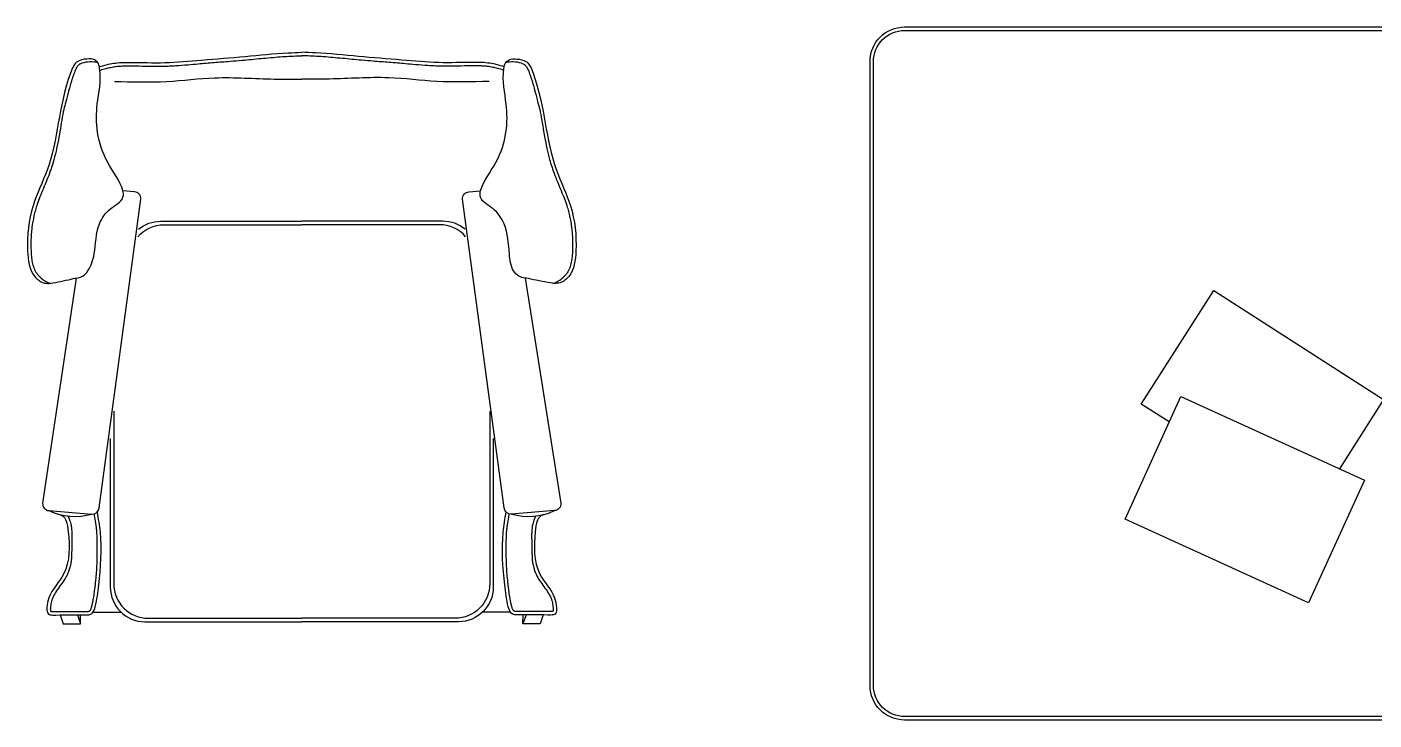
# Model space of a CAD drawing. Header units: millimetres. Extents: x -38686 to 870903, y -23218 to 232707.
# Drawn here: x 36449 to 38394, y 25500 to 26500 of the extents above; entities that cross this region are included whole.
import ezdxf

# ---------------------------------------------------------------- set-up
doc = ezdxf.new("R2010")
doc.units = ezdxf.units.MM
doc.header["$LTSCALE"] = 10
doc.layers.add('40 - Detail Outline', color=142, linetype='Continuous')

msp = doc.modelspace()

# ---------------------------------------------------------------- linework, layer by layer
at = {"layer": '40 - Detail Outline', "color": 0}
for p, q in [((36496.654, 25651.839), (36501.096, 25638.866)), ((36521.644, 25651.863), (36526.096, 25638.866)), ((37169.455, 25651.863), (37165.003, 25638.866)), ((37194.445, 25651.839), (37190.003, 25638.866))]:
    msp.add_line(p, q, dxfattribs=at)
at = {"layer": '40 - Detail Outline', "color": 7}
for p, q in [((36544.333, 25656.005), (36584.262, 25656.005)), ((37146.766, 25656.005), (37106.837, 25656.005))]:
    msp.add_line(p, q, dxfattribs=at)
at = {"layer": '40 - Detail Outline', "color": 0}
for points in [[(37716.298, 26500.162), (38616.298, 26500.162, -0.41421356), (38666.298, 26450.162), (38666.298, 25550.162, -0.41421356), (38616.298, 25500.162), (37716.298, 25500.162, -0.41421356), (37666.298, 25550.162), (37666.298, 26450.162, -0.41421356)], [(37716.298, 26495.162), (38616.298, 26495.162, -0.41421356), (38661.298, 26450.162), (38661.298, 25550.162, -0.41421356), (38616.298, 25505.162), (37716.298, 25505.162, -0.41421356), (37671.298, 25550.162), (37671.298, 26450.162, -0.41421356)]]:
    msp.add_lwpolyline(points, format="xyb", close=True, dxfattribs=at)
at = {"layer": '40 - Detail Outline', "color": 7}
for points in [[(36519.777, 26137.878), (36471.298, 25813.098, 0.41424302), (36480.472, 25802.334), (36542.392, 25797.397, 0.41418411), (36553.155, 25806.57), (36613.215, 26251.618, 0.41424302), (36604.042, 26262.382), (36587.218, 26263.723)], [(37168.318, 26137.878), (37219.801, 25813.098, -0.41424302), (37210.627, 25802.334), (37148.707, 25797.397, -0.41418411), (37137.944, 25806.57), (37077.884, 26251.618, -0.41424302), (37087.057, 26262.382), (37103.881, 26263.723)]]:
    msp.add_lwpolyline(points, format="xyb", dxfattribs=at)
at = {"layer": '40 - Detail Outline', "color": 0}
for points in [[(36608.903, 26197.592, -0.21717812), (36646.645, 26214.797), (36845.55, 26214.797)], [(36609.758, 26208.31, -0.17463382), (36641.645, 26219.797), (36845.55, 26219.797)], [(37081.341, 26208.31, 0.17463382), (37049.454, 26219.797), (36845.55, 26219.797)], [(37082.196, 26197.592, 0.21717812), (37044.454, 26214.797), (36845.55, 26214.797)], [(36574.007, 25945.583), (36574.007, 25696.961, 0.41421356), (36624.007, 25646.961), (36845.55, 25646.961)], [(37117.092, 25945.583), (37117.092, 25696.961, -0.41421356), (37067.092, 25646.961), (36845.55, 25646.961)], [(36569.007, 25906.556), (36569.007, 25691.961, 0.41421356), (36619.007, 25641.961), (36845.55, 25641.961)], [(37122.092, 25906.556), (37122.092, 25691.961, -0.41421356), (37072.092, 25641.961), (36845.55, 25641.961)]]:
    msp.add_lwpolyline(points, format="xyb", dxfattribs=at)
for points in [[(38098.371, 25930.283), (38057.97, 25956.141), (38162.758, 26119.868), (38408.157, 25962.809), (38344.137, 25862.78)], [(36501.096, 25638.866), (36526.096, 25638.866), (36525.918, 25651.71)], [(37190.003, 25638.866), (37165.003, 25638.866), (37165.181, 25651.71)]]:
    msp.add_lwpolyline(points, dxfattribs=at)
msp.add_lwpolyline([(38034.572, 25790.077), (38115.083, 25967.009), (38380.273, 25846.337), (38299.762, 25669.404)], close=True, dxfattribs=at)
at = {"layer": '40 - Detail Outline', "color": 7}
for centre, radius, start, end in [((36540.943, 26409.187), 40.646, 75.522916, 108.459892), ((37150.156, 26409.187), 40.646, 71.540108, 104.477084), ((36494.619, 26166.077), 37.966, 224.676807, 251.779298), ((37196.48, 26166.077), 37.966, 288.220702, 315.323193), ((36518.09, 25883.385), 89.355, 245.102231, 285.78115), ((37173.009, 25883.385), 89.355, 254.21885, 294.897769)]:
    msp.add_arc(centre, radius, start, end, dxfattribs=at)
for points, knots in [([(36553.246, 26442.729), (36560.023, 26444.809), (36574.217, 26448.797), (36606.162, 26449.354), (36648.402, 26447.464), (36704.157, 26453.018), (36763.51, 26457.194), (36811.584, 26462.415), (36838.925, 26463.43), (36845.55, 26463.676)], [5.15576885, 5.15576885, 5.15576885, 5.15576885, 26.31620415, 49.29469586, 100.33687612, 153.48488332, 216.43727105, 278.61894786, 298.50214337, 298.50214337, 298.50214337, 298.50214337]), ([(37137.853, 26442.729), (37131.076, 26444.809), (37116.882, 26448.797), (37084.937, 26449.354), (37042.697, 26447.464), (36986.942, 26453.018), (36927.589, 26457.194), (36879.515, 26462.415), (36852.174, 26463.43), (36845.55, 26463.676)], [5.15576885, 5.15576885, 5.15576885, 5.15576885, 26.31620415, 49.29469586, 100.33687612, 153.48488332, 216.43727105, 278.61894786, 298.50214337, 298.50214337, 298.50214337, 298.50214337]), ([(36587.218, 26263.723), (36583.611, 26277.273), (36550.65, 26319.028), (36545.718, 26381.956), (36557.126, 26424.036), (36552.145, 26448.679), (36544.712, 26454.31), (36534.311, 26454.044), (36518.513, 26451.779), (36492.875, 26388.598), (36494.765, 26322.824), (36452.839, 26239.697), (36447.287, 26187.002), (36452.439, 26144.583), (36471.72, 26129.302), (36486.078, 26130.072), (36515.963, 26137.258), (36519.777, 26137.878)], [20.55392453, 20.55392453, 20.55392453, 20.55392453, 62.63922378, 149.59218401, 206.26168232, 215.67995588, 221.32128517, 232.58739972, 245.94232551, 266.0144508, 417.28782952, 472.70768156, 538.65686273, 576.7875059, 592.23989736, 606.8751585, 618.39721647, 618.39721647, 618.39721647, 618.39721647]), ([(36528.073, 26447.741), (36527.787, 26447.662), (36527.51, 26447.577), (36526.278, 26447.168), (36525.445, 26446.791), (36524.478, 26446.199), (36524.219, 26446.021), (36523.704, 26445.627), (36523.45, 26445.413), (36522.699, 26444.715), (36522.21, 26444.176), (36521.256, 26442.946), (36520.791, 26442.256), (36519.425, 26439.959), (36518.575, 26438.142), (36517.325, 26435.062), (36516.889, 26433.903), (36516.206, 26432.022), (36515.955, 26431.317), (36515.462, 26429.914), (36515.219, 26429.213), (36514.5, 26427.11), (36514.035, 26425.71), (36512.68, 26421.512), (36511.831, 26418.719), (36509.423, 26410.353), (36508.006, 26404.794), (36504.17, 26388.167), (36502.165, 26384.963), (36498.445, 26363.028), (36496.731, 26352.114), (36492.755, 26330.381), (36490.494, 26319.563), (36486.609, 26305.462), (36485.622, 26302.13), (36483.866, 26296.66), (36483.144, 26294.518), (36480.867, 26288.1), (36479.213, 26283.867), (36475.795, 26275.465), (36474.031, 26271.295), (36470.57, 26263.034), (36468.871, 26258.943), (36465.896, 26251.349), (36464.593, 26247.845), (36462.479, 26241.598), (36461.627, 26238.859), (36460.073, 26233.337), (36459.371, 26230.558), (36457.479, 26222.169), (36456.505, 26216.504), (36455.426, 26207.727), (36455.128, 26204.671), (36454.451, 26195.435), (36454.29, 26189.188), (36454.425, 26181.177), (36454.472, 26179.499), (36454.594, 26176.336), (36454.664, 26174.856), (36454.843, 26171.918), (36454.953, 26170.458), (36455.361, 26166.127), (36455.742, 26163.303), (36456.855, 26157.724), (36457.606, 26154.985), (36459.566, 26149.861), (36460.774, 26147.477), (36462.98, 26144.242), (36463.762, 26143.237), (36465.466, 26141.326), (36466.384, 26140.426), (36467.437, 26139.536), (36467.53, 26139.459), (36467.622, 26139.383)], [240.67146934, 240.67146934, 240.67146934, 240.67146934, 241.78685382, 241.78685382, 245.81102143, 245.81102143, 247.37107641, 247.37107641, 248.9311314, 248.9311314, 252.05124138, 252.05124138, 255.17135135, 255.17135135, 261.53594877, 261.53594877, 265.12871733, 265.12871733, 267.23499226, 267.23499226, 269.34126719, 269.34126719, 273.55381705, 273.55381705, 281.97891678, 281.97891678, 298.82911623, 298.82911623, 332.52951512, 332.52951512, 366.22991402, 366.22991402, 399.93031291, 399.93031291, 410.37907248, 410.37907248, 417.11615797, 417.11615797, 430.59032894, 430.59032894, 444.06449992, 444.06449992, 457.39000639, 457.39000639, 468.82462364, 468.82462364, 477.75659158, 477.75659158, 486.68855951, 486.68855951, 504.55249538, 504.55249538, 513.99303974, 513.99303974, 532.87412844, 532.87412844, 537.85221856, 537.85221856, 542.22163296, 542.22163296, 546.59104737, 546.59104737, 555.32987618, 555.32987618, 564.57989768, 564.57989768, 573.82991917, 573.82991917, 578.25012841, 578.25012841, 582.67033766, 582.67033766, 583.09218571, 583.09218571, 583.09218571, 583.09218571]), ([(36554.713, 26437.949), (36557.386, 26438.769), (36560.038, 26439.555), (36564.956, 26440.88), (36567.227, 26441.438), (36570.85, 26442.201), (36572.207, 26442.458), (36574.733, 26442.872), (36575.903, 26443.037), (36578.269, 26443.323), (36579.461, 26443.443), (36583.061, 26443.746), (36585.494, 26443.87), (36590.77, 26444.028), (36593.62, 26444.046), (36602.805, 26444.034), (36609.129, 26443.923), (36621.808, 26443.696), (36628.165, 26443.58), (36638.062, 26443.551), (36641.584, 26443.571), (36648.146, 26443.695), (36651.184, 26443.79), (36657.246, 26444.046), (36660.273, 26444.206), (36669.345, 26444.762), (36675.379, 26445.23), (36686.232, 26446.143), (36691.057, 26446.574), (36699.749, 26447.339), (36703.617, 26447.673), (36711.361, 26448.32), (36715.235, 26448.634), (36726.857, 26449.565), (36734.61, 26450.168), (36747.993, 26451.245), (36753.622, 26451.709), (36763.872, 26452.598), (36768.491, 26453.019), (36777.71, 26453.881), (36782.312, 26454.321), (36796.1, 26455.612), (36805.269, 26456.438), (36818.648, 26457.402), (36822.867, 26457.671), (36831.313, 26458.114), (36835.551, 26458.292), (36841.777, 26458.532), (36843.755, 26458.606), (36845.735, 26458.679)], [5.15576885, 5.15576885, 5.15576885, 5.15576885, 13.59474524, 13.59474524, 20.89382258, 20.89382258, 25.27854263, 25.27854263, 29.06202082, 29.06202082, 32.845499, 32.845499, 40.41245538, 40.41245538, 49.07805336, 49.07805336, 68.10769129, 68.10769129, 87.13732922, 87.13732922, 97.61526821, 97.61526821, 106.60975326, 106.60975326, 115.60423831, 115.60423831, 133.59320842, 133.59320842, 148.04611114, 148.04611114, 159.68981023, 159.68981023, 171.33350931, 171.33350931, 194.62090749, 194.62090749, 211.52013882, 211.52013882, 225.38296546, 225.38296546, 239.2457921, 239.2457921, 266.97144538, 266.97144538, 279.76470287, 279.76470287, 292.55796036, 292.55796036, 298.50214337, 298.50214337, 298.50214337, 298.50214337]), ([(37136.386, 26437.949), (37133.714, 26438.769), (37131.062, 26439.555), (37126.143, 26440.88), (37123.872, 26441.438), (37120.249, 26442.201), (37118.892, 26442.458), (37116.366, 26442.872), (37115.196, 26443.037), (37112.831, 26443.323), (37111.639, 26443.443), (37108.038, 26443.746), (37105.605, 26443.87), (37100.329, 26444.028), (37097.479, 26444.046), (37088.294, 26444.034), (37081.97, 26443.923), (37069.291, 26443.696), (37062.934, 26443.58), (37053.037, 26443.551), (37049.515, 26443.571), (37042.953, 26443.695), (37039.915, 26443.79), (37033.854, 26444.046), (37030.826, 26444.206), (37021.754, 26444.762), (37015.72, 26445.23), (37004.867, 26446.143), (37000.042, 26446.574), (36991.351, 26447.339), (36987.482, 26447.673), (36979.738, 26448.32), (36975.865, 26448.634), (36964.242, 26449.565), (36956.489, 26450.168), (36943.106, 26451.245), (36937.477, 26451.709), (36927.228, 26452.598), (36922.608, 26453.019), (36913.389, 26453.881), (36908.787, 26454.321), (36894.999, 26455.612), (36885.83, 26456.438), (36872.451, 26457.402), (36868.232, 26457.671), (36859.786, 26458.114), (36855.548, 26458.292), (36849.322, 26458.532), (36847.345, 26458.606), (36845.364, 26458.679)], [5.15576885, 5.15576885, 5.15576885, 5.15576885, 13.59474524, 13.59474524, 20.89382258, 20.89382258, 25.27854263, 25.27854263, 29.06202082, 29.06202082, 32.845499, 32.845499, 40.41245538, 40.41245538, 49.07805336, 49.07805336, 68.10769129, 68.10769129, 87.13732922, 87.13732922, 97.61526821, 97.61526821, 106.60975326, 106.60975326, 115.60423831, 115.60423831, 133.59320842, 133.59320842, 148.04611114, 148.04611114, 159.68981023, 159.68981023, 171.33350931, 171.33350931, 194.62090749, 194.62090749, 211.52013882, 211.52013882, 225.38296546, 225.38296546, 239.2457921, 239.2457921, 266.97144538, 266.97144538, 279.76470287, 279.76470287, 292.55796036, 292.55796036, 298.50214337, 298.50214337, 298.50214337, 298.50214337]), ([(37103.881, 26263.723), (37107.489, 26277.273), (37140.449, 26319.028), (37145.381, 26381.956), (37133.973, 26424.036), (37138.954, 26448.679), (37146.387, 26454.31), (37156.789, 26454.044), (37172.586, 26451.779), (37198.224, 26388.598), (37196.335, 26322.824), (37238.26, 26239.697), (37243.813, 26187.002), (37238.66, 26144.583), (37219.379, 26129.302), (37205.021, 26130.072), (37172.132, 26137.258), (37168.318, 26137.878)], [20.55392453, 20.55392453, 20.55392453, 20.55392453, 62.63922378, 149.59218401, 206.26168232, 215.67995588, 221.32128517, 232.58739972, 245.94232551, 266.0144508, 417.28782952, 472.70768156, 538.65686273, 576.7875059, 592.23989736, 606.8751585, 618.39721647, 618.39721647, 618.39721647, 618.39721647]), ([(37163.026, 26447.741), (37163.312, 26447.662), (37163.589, 26447.577), (37164.821, 26447.168), (37165.654, 26446.791), (37166.621, 26446.199), (37166.88, 26446.021), (37167.395, 26445.627), (37167.649, 26445.413), (37168.4, 26444.715), (37168.889, 26444.176), (37169.843, 26442.946), (37170.308, 26442.256), (37171.674, 26439.959), (37172.524, 26438.142), (37173.774, 26435.062), (37174.21, 26433.903), (37174.893, 26432.022), (37175.144, 26431.317), (37175.637, 26429.914), (37175.88, 26429.213), (37176.599, 26427.11), (37177.064, 26425.71), (37178.419, 26421.512), (37179.269, 26418.719), (37181.676, 26410.353), (37183.093, 26404.794), (37186.929, 26388.167), (37188.934, 26384.963), (37192.654, 26363.028), (37194.369, 26352.114), (37198.344, 26330.381), (37200.606, 26319.563), (37204.49, 26305.462), (37205.477, 26302.13), (37207.233, 26296.66), (37207.955, 26294.518), (37210.232, 26288.1), (37211.886, 26283.867), (37215.304, 26275.465), (37217.068, 26271.295), (37220.53, 26263.034), (37222.228, 26258.943), (37225.203, 26251.349), (37226.506, 26247.845), (37228.62, 26241.598), (37229.472, 26238.859), (37231.026, 26233.337), (37231.728, 26230.558), (37233.62, 26222.169), (37234.595, 26216.504), (37235.673, 26207.727), (37235.971, 26204.671), (37236.648, 26195.435), (37236.809, 26189.188), (37236.674, 26181.177), (37236.627, 26179.499), (37236.505, 26176.336), (37236.435, 26174.856), (37236.256, 26171.918), (37236.147, 26170.458), (37235.738, 26166.127), (37235.357, 26163.303), (37234.244, 26157.724), (37233.494, 26154.985), (37231.533, 26149.861), (37230.326, 26147.477), (37228.119, 26144.242), (37227.337, 26143.237), (37225.634, 26141.326), (37224.715, 26140.426), (37223.662, 26139.536), (37223.57, 26139.459), (37223.477, 26139.383)], [240.67146934, 240.67146934, 240.67146934, 240.67146934, 241.78685382, 241.78685382, 245.81102143, 245.81102143, 247.37107641, 247.37107641, 248.9311314, 248.9311314, 252.05124138, 252.05124138, 255.17135135, 255.17135135, 261.53594877, 261.53594877, 265.12871733, 265.12871733, 267.23499226, 267.23499226, 269.34126719, 269.34126719, 273.55381705, 273.55381705, 281.97891678, 281.97891678, 298.82911623, 298.82911623, 332.52951512, 332.52951512, 366.22991402, 366.22991402, 399.93031291, 399.93031291, 410.37907248, 410.37907248, 417.11615797, 417.11615797, 430.59032894, 430.59032894, 444.06449992, 444.06449992, 457.39000639, 457.39000639, 468.82462364, 468.82462364, 477.75659158, 477.75659158, 486.68855951, 486.68855951, 504.55249538, 504.55249538, 513.99303974, 513.99303974, 532.87412844, 532.87412844, 537.85221856, 537.85221856, 542.22163296, 542.22163296, 546.59104737, 546.59104737, 555.32987618, 555.32987618, 564.57989768, 564.57989768, 573.82991917, 573.82991917, 578.25012841, 578.25012841, 582.67033766, 582.67033766, 583.09218571, 583.09218571, 583.09218571, 583.09218571]), ([(36507.279, 25794.686), (36507.644, 25794.173), (36507.964, 25793.657), (36508.731, 25792.295), (36509.119, 25791.46), (36509.599, 25790.333), (36509.733, 25790.005), (36509.995, 25789.342), (36510.121, 25789.01), (36510.486, 25788.013), (36510.711, 25787.347), (36511.336, 25785.345), (36511.686, 25784.007), (36512.408, 25780.721), (36512.719, 25778.775), (36513.1, 25775.528), (36513.216, 25774.221), (36513.37, 25771.936), (36513.422, 25770.954), (36513.496, 25768.978), (36513.519, 25767.988), (36513.54, 25765.011), (36513.492, 25763.019), (36513.149, 25733.296), (36512.654, 25729.31), (36511.378, 25723.088), (36510.803, 25720.816), (36509.553, 25716.764), (36508.919, 25714.973), (36507.539, 25711.571), (36506.804, 25709.955), (36505.19, 25706.789), (36504.323, 25705.26), (36501.49, 25700.609), (36499.393, 25697.638), (36495.247, 25691.888), (36493.198, 25689.108), (36489.492, 25683.594), (36487.838, 25680.862), (36486.088, 25677.181), (36485.691, 25676.264), (36485.098, 25674.731), (36484.88, 25674.119), (36484.472, 25672.87), (36484.283, 25672.235), (36483.759, 25670.301), (36483.465, 25668.975), (36483.011, 25666.429), (36482.839, 25665.217), (36482.624, 25663.307), (36482.559, 25662.621), (36482.465, 25661.456), (36482.433, 25661.004), (36482.396, 25660.164), (36482.39, 25659.774), (36482.413, 25658.933), (36482.455, 25658.513), (36482.558, 25657.959), (36482.602, 25657.782), (36482.682, 25657.521), (36482.715, 25657.428), (36482.786, 25657.25), (36482.821, 25657.171), (36482.852, 25657.109)], [8.50095554, 8.50095554, 8.50095554, 8.50095554, 9.79781162, 9.79781162, 11.97510309, 11.97510309, 12.90322825, 12.90322825, 13.8313534, 13.8313534, 15.6876037, 15.6876037, 19.40010431, 19.40010431, 24.80501504, 24.80501504, 28.46784139, 28.46784139, 31.24525327, 31.24525327, 34.02266516, 34.02266516, 39.57748892, 39.57748892, 50.68713645, 50.68713645, 57.16574578, 57.16574578, 62.4057389, 62.4057389, 67.28061795, 67.28061795, 72.15549699, 72.15549699, 82.53702445, 82.53702445, 92.9185519, 92.9185519, 103.30007936, 103.30007936, 106.72495074, 106.72495074, 108.9821754, 108.9821754, 111.23940006, 111.23940006, 115.75384938, 115.75384938, 119.70430953, 119.70430953, 121.88779507, 121.88779507, 123.38980107, 123.38980107, 124.89180708, 124.89180708, 126.94576017, 126.94576017, 128.07314275, 128.07314275, 128.74624224, 128.74624224, 129.41778745, 129.41778745, 129.41778745, 129.41778745]), ([(36482.852, 25657.109), (36482.955, 25657.077), (36483.098, 25657.037), (36483.442, 25656.955), (36483.618, 25656.918), (36484.154, 25656.817), (36484.526, 25656.765), (36485.793, 25656.635), (36486.759, 25656.613), (36488.357, 25656.633), (36488.919, 25656.649), (36489.901, 25656.679), (36490.31, 25656.692), (36491.123, 25656.715), (36491.529, 25656.726), (36492.746, 25656.757), (36493.557, 25656.776), (36495.988, 25656.824), (36497.607, 25656.848), (36502.455, 25656.898), (36505.678, 25656.904), (36515.321, 25656.886), (36521.717, 25656.826), (36529.925, 25656.842), (36531.761, 25656.851), (36534.466, 25656.878), (36535.337, 25656.889), (36536.342, 25656.904), (36536.479, 25656.906), (36536.723, 25656.91), (36536.832, 25656.912), (36537.123, 25656.922), (36537.268, 25656.933), (36537.406, 25656.948), (36537.44, 25656.953), (36537.518, 25656.965), (36537.559, 25656.973), (36537.684, 25656.999), (36537.773, 25657.022), (36538.051, 25657.108), (36538.252, 25657.188), (36538.677, 25657.401), (36538.901, 25657.538), (36539.244, 25657.79), (36539.372, 25657.896), (36539.735, 25658.228), (36539.963, 25658.487), (36540.413, 25659.119), (36540.633, 25659.492), (36541.058, 25660.358), (36541.262, 25660.852), (36541.666, 25661.983), (36541.863, 25662.629), (36542.166, 25663.719), (36542.275, 25664.133), (36542.48, 25664.933), (36542.575, 25665.313), (36542.761, 25666.066), (36542.852, 25666.443), (36543.12, 25667.571), (36543.292, 25668.322), (36543.787, 25670.571), (36544.091, 25672.067), (36544.937, 25676.549), (36545.413, 25679.531), (36546.24, 25685.393), (36546.596, 25688.273), (36547.142, 25692.986), (36547.345, 25694.807), (36547.747, 25698.463), (36547.946, 25700.293), (36548.521, 25705.788), (36548.878, 25709.458), (36549.79, 25720.462), (36550.182, 25727.791), (36550.13, 25762.462), (36550.004, 25766.116), (36549.602, 25771.667), (36549.423, 25773.587), (36548.994, 25777.44), (36548.746, 25779.371), (36547.923, 25785.174), (36547.269, 25789.06), (36546.191, 25795.117), (36545.797, 25797.271), (36545.702, 25797.62)], [133.4259002, 133.4259002, 133.4259002, 133.4259002, 134.19588145, 134.19588145, 134.9658627, 134.9658627, 136.50582519, 136.50582519, 139.98507024, 139.98507024, 141.75768581, 141.75768581, 142.95899268, 142.95899268, 144.16029956, 144.16029956, 146.56291331, 146.56291331, 151.36814082, 151.36814082, 160.97859583, 160.97859583, 180.19950586, 180.19950586, 185.74741768, 185.74741768, 188.38185522, 188.38185522, 188.79083354, 188.79083354, 189.19981185, 189.19981185, 190.01776848, 190.01776848, 190.37837514, 190.37837514, 190.73898181, 190.73898181, 191.46019515, 191.46019515, 192.90262182, 192.90262182, 194.48119004, 194.48119004, 195.50071599, 195.50071599, 197.6293688, 197.6293688, 199.75802162, 199.75802162, 201.88667444, 201.88667444, 204.17892631, 204.17892631, 205.50700571, 205.50700571, 206.67425443, 206.67425443, 207.84150316, 207.84150316, 210.1760006, 210.1760006, 214.84499549, 214.84499549, 224.18298526, 224.18298526, 233.13014502, 233.13014502, 238.70307293, 238.70307293, 244.27600084, 244.27600084, 255.42185666, 255.42185666, 277.71356829, 277.71356829, 289.00154411, 289.00154411, 294.99491943, 294.99491943, 300.98829475, 300.98829475, 312.9750454, 312.9750454, 319.55610783, 319.55610783, 319.55610783, 319.55610783]), ([(37208.247, 25657.109), (37208.144, 25657.077), (37208.001, 25657.037), (37207.657, 25656.955), (37207.482, 25656.918), (37206.945, 25656.817), (37206.573, 25656.765), (37205.306, 25656.635), (37204.34, 25656.613), (37202.743, 25656.633), (37202.18, 25656.649), (37201.198, 25656.679), (37200.789, 25656.692), (37199.977, 25656.715), (37199.571, 25656.726), (37198.353, 25656.757), (37197.542, 25656.776), (37195.111, 25656.824), (37193.493, 25656.848), (37188.644, 25656.898), (37185.421, 25656.904), (37175.778, 25656.886), (37169.382, 25656.826), (37161.175, 25656.842), (37159.338, 25656.851), (37156.633, 25656.878), (37155.763, 25656.889), (37154.757, 25656.904), (37154.62, 25656.906), (37154.377, 25656.91), (37154.267, 25656.912), (37153.976, 25656.922), (37153.832, 25656.933), (37153.693, 25656.948), (37153.659, 25656.953), (37153.581, 25656.965), (37153.541, 25656.973), (37153.415, 25656.999), (37153.326, 25657.022), (37153.048, 25657.108), (37152.847, 25657.188), (37152.422, 25657.401), (37152.198, 25657.538), (37151.856, 25657.79), (37151.728, 25657.896), (37151.365, 25658.228), (37151.136, 25658.487), (37150.686, 25659.119), (37150.466, 25659.492), (37150.041, 25660.358), (37149.837, 25660.852), (37149.433, 25661.983), (37149.236, 25662.629), (37148.933, 25663.719), (37148.824, 25664.133), (37148.619, 25664.933), (37148.524, 25665.313), (37148.338, 25666.066), (37148.247, 25666.443), (37147.979, 25667.571), (37147.808, 25668.322), (37147.313, 25670.571), (37147.009, 25672.067), (37146.163, 25676.549), (37145.686, 25679.531), (37144.859, 25685.393), (37144.503, 25688.273), (37143.957, 25692.986), (37143.755, 25694.807), (37143.352, 25698.463), (37143.153, 25700.293), (37142.578, 25705.788), (37142.221, 25709.458), (37141.31, 25720.462), (37140.917, 25727.791), (37140.969, 25762.462), (37141.095, 25766.116), (37141.497, 25771.667), (37141.677, 25773.587), (37142.105, 25777.44), (37142.353, 25779.371), (37143.176, 25785.174), (37143.83, 25789.06), (37144.908, 25795.117), (37145.302, 25797.271), (37145.398, 25797.62)], [133.4259002, 133.4259002, 133.4259002, 133.4259002, 134.19588145, 134.19588145, 134.9658627, 134.9658627, 136.50582519, 136.50582519, 139.98507024, 139.98507024, 141.75768581, 141.75768581, 142.95899268, 142.95899268, 144.16029956, 144.16029956, 146.56291331, 146.56291331, 151.36814082, 151.36814082, 160.97859583, 160.97859583, 180.19950586, 180.19950586, 185.74741768, 185.74741768, 188.38185522, 188.38185522, 188.79083354, 188.79083354, 189.19981185, 189.19981185, 190.01776848, 190.01776848, 190.37837514, 190.37837514, 190.73898181, 190.73898181, 191.46019515, 191.46019515, 192.90262182, 192.90262182, 194.48119004, 194.48119004, 195.50071599, 195.50071599, 197.6293688, 197.6293688, 199.75802162, 199.75802162, 201.88667444, 201.88667444, 204.17892631, 204.17892631, 205.50700571, 205.50700571, 206.67425443, 206.67425443, 207.84150316, 207.84150316, 210.1760006, 210.1760006, 214.84499549, 214.84499549, 224.18298526, 224.18298526, 233.13014502, 233.13014502, 238.70307293, 238.70307293, 244.27600084, 244.27600084, 255.42185666, 255.42185666, 277.71356829, 277.71356829, 289.00154411, 289.00154411, 294.99491943, 294.99491943, 300.98829475, 300.98829475, 312.9750454, 312.9750454, 319.55610783, 319.55610783, 319.55610783, 319.55610783]), ([(37183.82, 25794.686), (37183.455, 25794.173), (37183.135, 25793.657), (37182.368, 25792.295), (37181.98, 25791.46), (37181.5, 25790.333), (37181.366, 25790.005), (37181.104, 25789.342), (37180.978, 25789.01), (37180.613, 25788.013), (37180.388, 25787.347), (37179.763, 25785.345), (37179.413, 25784.007), (37178.691, 25780.721), (37178.381, 25778.775), (37177.999, 25775.528), (37177.884, 25774.221), (37177.729, 25771.936), (37177.677, 25770.954), (37177.603, 25768.978), (37177.581, 25767.988), (37177.56, 25765.011), (37177.607, 25763.019), (37177.95, 25733.296), (37178.445, 25729.31), (37179.721, 25723.088), (37180.297, 25720.816), (37181.546, 25716.764), (37182.181, 25714.973), (37183.56, 25711.571), (37184.295, 25709.955), (37185.909, 25706.789), (37186.776, 25705.26), (37189.609, 25700.609), (37191.706, 25697.638), (37195.852, 25691.888), (37197.901, 25689.108), (37201.607, 25683.594), (37203.261, 25680.862), (37205.011, 25677.181), (37205.409, 25676.264), (37206.002, 25674.731), (37206.219, 25674.119), (37206.627, 25672.87), (37206.816, 25672.235), (37207.341, 25670.301), (37207.634, 25668.975), (37208.088, 25666.429), (37208.261, 25665.217), (37208.475, 25663.307), (37208.54, 25662.621), (37208.634, 25661.456), (37208.666, 25661.004), (37208.703, 25660.164), (37208.709, 25659.774), (37208.687, 25658.933), (37208.645, 25658.513), (37208.541, 25657.959), (37208.497, 25657.782), (37208.417, 25657.521), (37208.384, 25657.428), (37208.314, 25657.25), (37208.278, 25657.171), (37208.247, 25657.109)], [8.50095554, 8.50095554, 8.50095554, 8.50095554, 9.79781162, 9.79781162, 11.97510309, 11.97510309, 12.90322825, 12.90322825, 13.8313534, 13.8313534, 15.6876037, 15.6876037, 19.40010431, 19.40010431, 24.80501504, 24.80501504, 28.46784139, 28.46784139, 31.24525327, 31.24525327, 34.02266516, 34.02266516, 39.57748892, 39.57748892, 50.68713645, 50.68713645, 57.16574578, 57.16574578, 62.4057389, 62.4057389, 67.28061795, 67.28061795, 72.15549699, 72.15549699, 82.53702445, 82.53702445, 92.9185519, 92.9185519, 103.30007936, 103.30007936, 106.72495074, 106.72495074, 108.9821754, 108.9821754, 111.23940006, 111.23940006, 115.75384938, 115.75384938, 119.70430953, 119.70430953, 121.88779507, 121.88779507, 123.38980107, 123.38980107, 124.89180708, 124.89180708, 126.94576017, 126.94576017, 128.07314275, 128.07314275, 128.74624224, 128.74624224, 129.41778745, 129.41778745, 129.41778745, 129.41778745])]:
    msp.add_open_spline(points, degree=3, knots=knots, dxfattribs=at)
at = {"layer": '40 - Detail Outline', "color": 251}
for points in [[(36575.101, 26421.639), (36650.547, 26421.639), (36719.992, 26426.779), (36805.726, 26425.065), (36845.55, 26425.065)], [(37115.999, 26421.639), (37040.552, 26421.639), (36971.107, 26426.779), (36885.373, 26425.065), (36845.55, 26425.065)]]:
    msp.add_spline(points, degree=3, dxfattribs=at)
at = {"layer": '40 - Detail Outline', "color": 7}
for points in [[(36519.777, 26137.878), (36528.933, 26140.528), (36536.557, 26148.147), (36545.684, 26172.616), (36553.308, 26215.984), (36569.144, 26237.667), (36587.326, 26254.662), (36588.028, 26259.887), (36587.218, 26263.723)], [(37168.318, 26137.878), (37159.162, 26140.528), (37151.538, 26148.147), (37145.415, 26172.616), (37137.791, 26215.984), (37121.955, 26237.667), (37103.774, 26254.662), (37103.071, 26259.887), (37103.881, 26263.723)], [(36496.314, 25796.675), (36502.677, 25792.466), (36504.993, 25788.382), (36508.365, 25771.798), (36501.622, 25710.8), (36480.402, 25676.432), (36477.514, 25662.266), (36478.106, 25655.486), (36479.737, 25653.133), (36482.092, 25652.137), (36490.204, 25651.686), (36536.466, 25651.905), (36538.023, 25651.987), (36542.885, 25654.334), (36547.275, 25663.505), (36552.398, 25695.024), (36554.632, 25771.364), (36550.319, 25800.333)], [(37194.785, 25796.675), (37188.423, 25792.466), (37186.106, 25788.382), (37182.734, 25771.798), (37189.477, 25710.8), (37210.697, 25676.432), (37213.585, 25662.266), (37212.993, 25655.486), (37211.362, 25653.133), (37209.007, 25652.137), (37200.895, 25651.686), (37154.633, 25651.905), (37153.076, 25651.987), (37148.214, 25654.334), (37143.824, 25663.505), (37138.701, 25695.024), (37136.468, 25771.364), (37140.78, 25800.333)]]:
    msp.add_spline(points, degree=3, dxfattribs=at)

doc.saveas('drawing.dxf')
